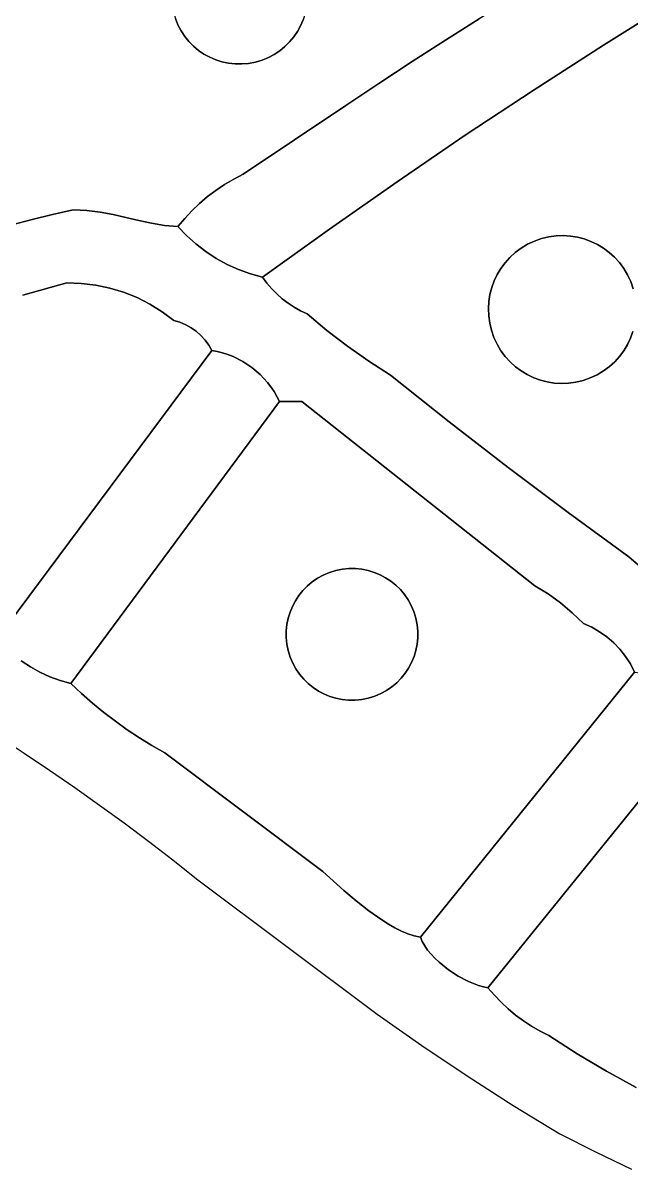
# Model space of a CAD drawing. Header units: inches. Extents: x 36.3 to 71.4, y 17.4 to 61.7.
# Drawn here: x 48.85 to 52.64, y 18.76 to 25.89 of the extents above; entities that cross this region are included whole.
import ezdxf

# ---------------------------------------------------------------- set-up
doc = ezdxf.new("R2010")
doc.units = ezdxf.units.IN
doc.layers.add('SURFACES_FOR_SKETCHUP', color=7, linetype='Continuous')

msp = doc.modelspace()

# ---------------------------------------------------------------- linework, layer by layer
at = {"layer": 'SURFACES_FOR_SKETCHUP'}
for points, invisible_edges in [([(49.212, 27.0598), (46.2615, 26.6365), (46.5757, 25.7069)], 3), ([(46.5757, 25.7069), (48.0799, 26.0371), (49.212, 27.0598)], 3), ([(49.7908, 25.9611), (50.5634, 25.8392), (50.1033, 26.4717)], 11), ([(50.6139, 26.1592), (50.1033, 26.4717), (50.5634, 25.8392)], 11), ([(48.6783, 26.3603), (48.3784, 26.2), (49.1663, 24.7281)], 10), ([(49.1663, 24.7281), (49.8191, 25.8802), (48.6783, 26.3603)], 11), ([(49.8031, 25.9195), (48.6783, 26.3603), (49.8191, 25.8802)], 3), ([(52.3313, 26.302), (52.1183, 26.1759), (52.4695, 25.7547)], 10), ([(52.4695, 25.7547), (52.9051, 26.0274), (52.3313, 26.302)], 10), ([(49.0382, 24.6995), (49.1663, 24.7281), (48.3784, 26.2)], 10), ([(48.9107, 24.6689), (49.0382, 24.6995), (48.3784, 26.2)], 10), ([(48.9107, 24.6689), (48.3784, 26.2), (48.7836, 24.6362)], 3), ([(51.4864, 25.7858), (51.6958, 25.9178), (50.6016, 26.2007)], 10), ([(50.6016, 26.2007), (50.6139, 26.1592), (51.4864, 25.7858)], 10), ([(50.5634, 25.8392), (50.5829, 25.8748), (50.6139, 26.1592)], 10), ([(50.6219, 26.1166), (50.6139, 26.1592), (50.5829, 25.8748)], 10), ([(50.6139, 26.1592), (50.6219, 26.1166), (51.4864, 25.7858)], 10), ([(52.1183, 26.1759), (51.9064, 26.0479), (52.4695, 25.7547)], 10), ([(50.5829, 25.8748), (50.599, 25.9122), (50.6219, 26.1166)], 10), ([(50.6219, 26.1166), (50.6255, 26.0742), (51.4864, 25.7858)], 10), ([(50.6255, 26.0742), (50.6248, 26.0323), (51.2783, 25.6518)], 10), ([(51.2783, 25.6518), (51.4864, 25.7858), (50.6255, 26.0742)], 10), ([(51.9064, 26.0479), (51.6958, 25.9178), (52.0375, 25.4765)], 10), ([(52.0375, 25.4765), (52.4695, 25.7547), (51.9064, 26.0479)], 10), ([(50.6201, 25.9912), (50.6114, 25.9511), (51.2783, 25.6518)], 10), ([(50.6248, 26.0323), (50.6201, 25.9912), (51.2783, 25.6518)], 10), ([(52.9051, 26.0274), (52.4695, 25.7547), (53.7588, 24.9518)], 10), ([(49.7908, 25.9611), (49.8031, 25.9195), (49.9478, 25.7219)], 10), ([(49.9814, 25.6991), (49.7908, 25.9611), (49.9478, 25.7219)], 3), ([(50.3014, 25.6486), (50.5634, 25.8392), (49.7908, 25.9611)], 11), ([(49.7908, 25.9611), (49.9814, 25.6991), (50.3014, 25.6486)], 11), ([(49.9165, 25.7479), (49.8031, 25.9195), (49.8877, 25.7769)], 3), ([(49.9478, 25.7219), (49.8031, 25.9195), (49.9165, 25.7479)], 3), ([(49.8031, 25.9195), (49.8191, 25.8802), (49.8877, 25.7769)], 10), ([(50.5829, 25.8748), (51.0714, 25.5158), (50.599, 25.9122)], 3), ([(50.599, 25.9122), (51.0714, 25.5158), (50.6114, 25.9511)], 3), ([(51.0714, 25.5158), (51.2783, 25.6518), (50.6114, 25.9511)], 10), ([(51.6958, 25.9178), (51.4864, 25.7858), (52.0375, 25.4765)], 10), ([(49.8191, 25.8802), (49.1663, 24.7281), (49.8388, 25.8432)], 3), ([(49.2092, 24.7277), (49.8388, 25.8432), (49.1663, 24.7281)], 3), ([(49.8388, 25.8432), (49.2092, 24.7277), (49.8617, 25.8087)], 3), ([(49.8617, 25.8087), (49.8877, 25.7769), (49.8191, 25.8802)], 10), ([(49.8191, 25.8802), (49.8388, 25.8432), (49.8617, 25.8087)], 8), ([(50.5634, 25.8392), (50.3014, 25.6486), (50.5405, 25.8056)], 3), ([(50.5405, 25.8056), (50.8658, 25.3779), (50.5634, 25.8392)], 3), ([(50.5634, 25.8392), (51.0714, 25.5158), (50.5829, 25.8748)], 3), ([(51.0714, 25.5158), (50.5634, 25.8392), (50.8658, 25.3779)], 3), ([(49.2515, 24.7253), (49.8617, 25.8087), (49.2092, 24.7277)], 3), ([(49.8617, 25.8087), (49.2515, 24.7253), (49.8877, 25.7769)], 3), ([(49.3342, 24.715), (49.8877, 25.7769), (49.2515, 24.7253)], 3), ([(49.8877, 25.7769), (49.3342, 24.715), (49.9165, 25.7479)], 3), ([(50.3014, 25.6486), (50.3429, 25.6609), (50.5405, 25.8056)], 10), ([(50.5405, 25.8056), (50.3429, 25.6609), (50.5146, 25.7743)], 3), ([(50.5146, 25.7743), (50.3429, 25.6609), (50.4856, 25.7455)], 3), ([(50.4856, 25.7455), (50.8658, 25.3779), (50.5146, 25.7743)], 3), ([(50.5146, 25.7743), (50.8658, 25.3779), (50.5405, 25.8056)], 3), ([(51.2783, 25.6518), (51.609, 25.1928), (51.4864, 25.7858)], 3), ([(51.609, 25.1928), (52.0375, 25.4765), (51.4864, 25.7858)], 10), ([(49.4152, 24.6996), (49.9165, 25.7479), (49.3342, 24.715)], 3), ([(49.9165, 25.7479), (49.4152, 24.6996), (49.9478, 25.7219)], 3), ([(49.4952, 24.6814), (49.9478, 25.7219), (49.4152, 24.6996)], 3), ([(49.9478, 25.7219), (49.4952, 24.6814), (50.0032, 24.8109)], 11), ([(49.9478, 25.7219), (50.0032, 24.8109), (49.9814, 25.6991)], 3), ([(50.0554, 24.8503), (49.9814, 25.6991), (50.0032, 24.8109)], 3), ([(49.9814, 25.6991), (50.0554, 24.8503), (50.017, 25.6796)], 3), ([(49.9814, 25.6991), (50.017, 25.6796), (50.3014, 25.6486)], 10), ([(50.3429, 25.6609), (50.3823, 25.6769), (50.4856, 25.7455)], 10), ([(50.4538, 25.7195), (50.4856, 25.7455), (50.3823, 25.6769)], 10), ([(50.3823, 25.6769), (50.4193, 25.6966), (50.4538, 25.7195)], 8), ([(50.4193, 25.6966), (50.3823, 25.6769), (50.8658, 25.3779)], 10), ([(50.4538, 25.7195), (50.4193, 25.6966), (50.8658, 25.3779)], 10), ([(50.4538, 25.7195), (50.8658, 25.3779), (50.4856, 25.7455)], 3), ([(52.0375, 25.4765), (52.3502, 24.5474), (52.4695, 25.7547)], 3), ([(52.3917, 24.5323), (52.4695, 25.7547), (52.3502, 24.5474)], 3), ([(52.4315, 24.5132), (52.4695, 25.7547), (52.3917, 24.5323)], 3), ([(52.4694, 24.4904), (52.4695, 25.7547), (52.4315, 24.5132)], 3), ([(52.4695, 25.7547), (52.4694, 24.4904), (53.7005, 24.8038)], 11), ([(53.7005, 24.8038), (53.7588, 24.9518), (52.4695, 25.7547)], 10), ([(50.1099, 24.8868), (50.017, 25.6796), (50.0554, 24.8503)], 3), ([(50.0544, 25.6635), (50.017, 25.6796), (50.1099, 24.8868)], 10), ([(50.017, 25.6796), (50.0544, 25.6635), (50.2588, 25.6406)], 10), ([(50.2588, 25.6406), (50.3014, 25.6486), (50.017, 25.6796)], 10), ([(50.1099, 24.8868), (50.1664, 24.9201), (50.0544, 25.6635)], 10), ([(50.0933, 25.6511), (50.0544, 25.6635), (50.1664, 24.9201)], 10), ([(50.0544, 25.6635), (50.0933, 25.6511), (50.2588, 25.6406)], 10), ([(50.1664, 24.9201), (50.2249, 24.9502), (50.0933, 25.6511)], 10), ([(50.1334, 25.6424), (50.0933, 25.6511), (50.2249, 24.9502)], 10), ([(50.1334, 25.6424), (50.2164, 25.637), (50.0933, 25.6511)], 3), ([(50.2588, 25.6406), (50.0933, 25.6511), (50.2164, 25.637)], 3), ([(50.1746, 25.6377), (50.1334, 25.6424), (50.2249, 24.9502)], 10), ([(50.1334, 25.6424), (50.1746, 25.6377), (50.2164, 25.637)], 8), ([(50.2164, 25.637), (50.1746, 25.6377), (50.2249, 24.9502)], 10), ([(50.2588, 25.6406), (50.2164, 25.637), (50.2249, 24.9502)], 10), ([(50.8658, 25.3779), (50.3429, 25.6609), (50.2249, 24.9502)], 3), ([(50.3429, 25.6609), (50.3014, 25.6486), (50.2249, 24.9502)], 10), ([(50.3014, 25.6486), (50.2588, 25.6406), (50.2249, 24.9502)], 10), ([(50.3823, 25.6769), (50.3429, 25.6609), (50.8658, 25.3779)], 10), ([(51.2783, 25.6518), (51.0714, 25.5158), (51.609, 25.1928)], 10), ([(50.8658, 25.3779), (51.1842, 24.9035), (51.0714, 25.5158)], 3), ([(51.609, 25.1928), (51.0714, 25.5158), (51.1842, 24.9035)], 3), ([(51.609, 25.1928), (52.1289, 24.5605), (52.0375, 25.4765)], 3), ([(52.174, 24.5667), (52.0375, 25.4765), (52.1289, 24.5605)], 3), ([(52.219, 24.5683), (52.0375, 25.4765), (52.174, 24.5667)], 3), ([(52.2636, 24.5656), (52.0375, 25.4765), (52.219, 24.5683)], 3), ([(52.3074, 24.5586), (52.0375, 25.4765), (52.2636, 24.5656)], 3), ([(52.3502, 24.5474), (52.0375, 25.4765), (52.3074, 24.5586)], 3), ([(50.2249, 24.9502), (50.7631, 24.6089), (50.8658, 25.3779)], 3), ([(51.1842, 24.9035), (50.8658, 25.3779), (50.7631, 24.6089)], 3), ([(51.609, 25.1928), (51.1842, 24.9035), (51.8873, 24.433)], 10), ([(51.609, 25.1928), (51.8873, 24.433), (51.9206, 24.4633)], 9), ([(51.609, 25.1928), (51.9206, 24.4633), (51.9572, 24.4905)], 9), ([(51.609, 25.1928), (51.9572, 24.4905), (51.9968, 24.5142)], 9), ([(51.609, 25.1928), (51.9968, 24.5142), (52.0395, 24.5341)], 9), ([(51.609, 25.1928), (52.0395, 24.5341), (52.0839, 24.5497)], 9), ([(51.609, 25.1928), (52.0839, 24.5497), (52.1289, 24.5605)], 9), ([(50.1099, 24.8868), (50.1971, 24.357), (50.1664, 24.9201)], 3), ([(50.2249, 24.9502), (50.1664, 24.9201), (50.1971, 24.357)], 10), ([(50.1971, 24.357), (50.2703, 24.3301), (50.2249, 24.9502)], 10), ([(50.2703, 24.3301), (50.3457, 24.3088), (50.2249, 24.9502)], 10), ([(50.7631, 24.6089), (50.2249, 24.9502), (50.3457, 24.3088)], 3), ([(50.0032, 24.8109), (50.0582, 24.4266), (50.0554, 24.8503)], 3), ([(50.1099, 24.8868), (50.0554, 24.8503), (50.1263, 24.3892)], 10), ([(50.0582, 24.4266), (50.1263, 24.3892), (50.0554, 24.8503)], 10), ([(50.1971, 24.357), (50.1099, 24.8868), (50.1263, 24.3892)], 3), ([(51.1842, 24.9035), (50.7631, 24.6089), (51.774, 24.2449)], 10), ([(51.774, 24.2449), (51.7891, 24.2864), (51.1842, 24.9035)], 10), ([(51.7891, 24.2864), (51.8082, 24.3263), (51.1842, 24.9035)], 10), ([(51.8082, 24.3263), (51.831, 24.3642), (51.1842, 24.9035)], 10), ([(51.831, 24.3642), (51.8574, 24.3999), (51.1842, 24.9035)], 10), ([(51.8574, 24.3999), (51.8873, 24.433), (51.1842, 24.9035)], 10), ([(50.0032, 24.8109), (49.4952, 24.6814), (49.9533, 24.7685)], 3), ([(49.5749, 24.6625), (49.9533, 24.7685), (49.4952, 24.6814)], 3), ([(49.9533, 24.7685), (49.5749, 24.6625), (49.9059, 24.7233)], 3), ([(49.9059, 24.7233), (49.9314, 24.5164), (49.9533, 24.7685)], 3), ([(49.9932, 24.469), (49.9533, 24.7685), (49.9314, 24.5164)], 3), ([(49.9533, 24.7685), (49.9932, 24.469), (50.0032, 24.8109)], 3), ([(50.0582, 24.4266), (50.0032, 24.8109), (49.9932, 24.469)], 3), ([(52.5051, 24.464), (53.7005, 24.8038), (52.4694, 24.4904)], 3), ([(52.5051, 24.464), (52.5383, 24.4341), (53.7005, 24.8038)], 10), ([(53.6461, 24.6544), (53.7005, 24.8038), (52.5383, 24.4341)], 10), ([(48.9107, 24.6689), (49.1261, 24.2734), (49.0382, 24.6995)], 3), ([(49.0382, 24.6995), (49.1261, 24.2734), (49.1663, 24.7281)], 3), ([(49.1261, 24.2734), (49.217, 24.2708), (49.1663, 24.7281)], 10), ([(49.2092, 24.7277), (49.1663, 24.7281), (49.217, 24.2708)], 10), ([(49.2515, 24.7253), (49.2092, 24.7277), (49.217, 24.2708)], 10), ([(49.3342, 24.715), (49.2515, 24.7253), (49.217, 24.2708)], 10), ([(49.217, 24.2708), (49.3067, 24.2602), (49.3342, 24.715)], 10), ([(49.4152, 24.6996), (49.3342, 24.715), (49.3067, 24.2602)], 10), ([(49.3067, 24.2602), (49.3949, 24.2419), (49.4152, 24.6996)], 10), ([(49.4952, 24.6814), (49.4152, 24.6996), (49.3949, 24.2419)], 10), ([(49.6549, 24.6452), (49.9059, 24.7233), (49.5749, 24.6625)], 3), ([(49.7361, 24.6319), (49.9059, 24.7233), (49.6549, 24.6452)], 3), ([(49.8611, 24.6754), (49.9059, 24.7233), (49.7361, 24.6319)], 10), ([(49.9059, 24.7233), (49.8611, 24.6754), (49.8733, 24.5683)], 10), ([(49.9314, 24.5164), (49.9059, 24.7233), (49.8733, 24.5683)], 3), ([(48.7836, 24.6362), (48.8523, 24.1966), (48.9107, 24.6689)], 3), ([(49.1261, 24.2734), (48.9107, 24.6689), (48.8523, 24.1966)], 3), ([(49.5749, 24.6625), (49.4952, 24.6814), (49.3949, 24.2419)], 10), ([(49.3949, 24.2419), (49.4809, 24.216), (49.5749, 24.6625)], 10), ([(49.5749, 24.6625), (49.4809, 24.216), (49.6549, 24.6452)], 3), ([(49.5644, 24.1827), (49.6549, 24.6452), (49.4809, 24.216)], 3), ([(49.6549, 24.6452), (49.5644, 24.1827), (49.7361, 24.6319)], 3), ([(49.7361, 24.6319), (49.5644, 24.1827), (49.8733, 24.5683)], 11), ([(49.819, 24.6248), (49.8611, 24.6754), (49.7361, 24.6319)], 2), ([(49.8733, 24.5683), (49.819, 24.6248), (49.7361, 24.6319)], 8), ([(49.819, 24.6248), (49.8733, 24.5683), (49.8611, 24.6754)], 2), ([(52.5383, 24.4341), (52.5686, 24.4008), (53.6461, 24.6544)], 10), ([(53.5956, 24.5036), (53.6461, 24.6544), (52.5686, 24.4008)], 10), ([(49.6447, 24.1421), (49.8733, 24.5683), (49.5644, 24.1827)], 3), ([(49.9314, 24.5164), (49.8733, 24.5683), (49.6447, 24.1421)], 10), ([(50.3457, 24.3088), (50.3732, 24.2724), (50.7631, 24.6089)], 2), ([(50.3732, 24.2724), (50.4031, 24.238), (50.7631, 24.6089)], 10), ([(50.4351, 24.2058), (50.7631, 24.6089), (50.4031, 24.238)], 3), ([(50.4691, 24.1758), (50.7631, 24.6089), (50.4351, 24.2058)], 3), ([(50.4691, 24.1758), (50.5051, 24.1482), (50.7631, 24.6089)], 10), ([(50.5051, 24.1482), (50.543, 24.123), (50.7631, 24.6089)], 10), ([(50.5825, 24.1004), (50.7631, 24.6089), (50.543, 24.123)], 3), ([(50.6236, 24.0805), (50.7631, 24.6089), (50.5825, 24.1004)], 3), ([(50.6236, 24.0805), (50.7473, 23.9772), (50.7631, 24.6089)], 10), ([(50.7473, 23.9772), (50.8752, 23.8792), (50.7631, 24.6089)], 10), ([(51.7628, 24.2021), (51.774, 24.2449), (50.7631, 24.6089)], 10), ([(51.7628, 24.2021), (50.7631, 24.6089), (50.8752, 23.8792)], 11), ([(52.0839, 24.5497), (52.0395, 24.5341), (52.3502, 24.5474)], 10), ([(52.3074, 24.5586), (52.2636, 24.5656), (52.0839, 24.5497)], 10), ([(52.0839, 24.5497), (52.2636, 24.5656), (52.1289, 24.5605)], 3), ([(52.3502, 24.5474), (52.3074, 24.5586), (52.0839, 24.5497)], 10), ([(52.219, 24.5683), (52.1289, 24.5605), (52.2636, 24.5656)], 3), ([(52.219, 24.5683), (52.174, 24.5667), (52.1289, 24.5605)], 8), ([(49.6447, 24.1421), (49.7215, 24.0944), (49.9314, 24.5164)], 10), ([(49.9932, 24.469), (49.9314, 24.5164), (49.7215, 24.0944)], 10), ([(51.7873, 23.9342), (52.035, 23.6839), (52.3917, 24.5323)], 11), ([(51.7891, 24.2864), (51.7873, 23.9342), (52.3917, 24.5323)], 11), ([(51.7891, 24.2864), (52.0395, 24.5341), (51.8082, 24.3263)], 3), ([(52.0395, 24.5341), (51.7891, 24.2864), (52.3917, 24.5323)], 11), ([(52.0395, 24.5341), (51.9968, 24.5142), (51.8082, 24.3263)], 10), ([(51.8082, 24.3263), (51.9968, 24.5142), (51.831, 24.3642)], 3), ([(51.831, 24.3642), (51.9968, 24.5142), (51.8574, 24.3999)], 3), ([(51.9968, 24.5142), (51.9572, 24.4905), (51.8574, 24.3999)], 10), ([(51.8873, 24.433), (51.8574, 24.3999), (51.9572, 24.4905)], 10), ([(51.9572, 24.4905), (51.9206, 24.4633), (51.8873, 24.433)], 8), ([(52.6394, 24.2819), (52.3917, 24.5323), (52.035, 23.6839)], 11), ([(52.3917, 24.5323), (52.3502, 24.5474), (52.0395, 24.5341)], 10), ([(52.3917, 24.5323), (52.6394, 24.2819), (52.4315, 24.5132)], 3), ([(52.6394, 24.2819), (52.6194, 24.3246), (52.4315, 24.5132)], 10), ([(52.4315, 24.5132), (52.6194, 24.3246), (52.4694, 24.4904)], 3), ([(52.4694, 24.4904), (52.6194, 24.3246), (52.5051, 24.464)], 3), ([(52.5686, 24.4008), (52.5957, 24.3643), (53.5956, 24.5036)], 10), ([(52.5957, 24.3643), (52.6194, 24.3246), (53.5956, 24.5036)], 10), ([(53.549, 24.3517), (53.5956, 24.5036), (52.6194, 24.3246)], 10), ([(49.7215, 24.0944), (49.8319, 24.0288), (49.9932, 24.469)], 11), ([(49.9932, 24.469), (49.8319, 24.0288), (50.0582, 24.4266)], 3), ([(49.8678, 24.0138), (50.0582, 24.4266), (49.8319, 24.0288)], 3), ([(50.0582, 24.4266), (49.8678, 24.0138), (50.1263, 24.3892)], 3), ([(52.5383, 24.4341), (52.5051, 24.464), (52.5957, 24.3643)], 10), ([(52.6194, 24.3246), (52.5957, 24.3643), (52.5051, 24.464)], 10), ([(52.5957, 24.3643), (52.5686, 24.4008), (52.5383, 24.4341)], 8), ([(49.9017, 23.995), (50.1263, 24.3892), (49.8678, 24.0138)], 3), ([(49.9331, 23.9727), (50.1263, 24.3892), (49.9017, 23.995)], 3), ([(50.1263, 24.3892), (49.9331, 23.9727), (50.1971, 24.357)], 3), ([(49.9619, 23.947), (50.1971, 24.357), (49.9331, 23.9727)], 3), ([(50.1971, 24.357), (49.9619, 23.947), (50.2703, 24.3301)], 3), ([(52.6194, 24.3246), (52.6394, 24.2819), (53.549, 24.3517)], 10), ([(52.6394, 24.2819), (52.655, 24.2375), (53.549, 24.3517)], 10), ([(49.217, 24.2708), (49.1261, 24.2734), (48.6035, 23.3585)], 10), ([(48.8523, 24.1966), (48.6035, 23.3585), (49.1261, 24.2734)], 3), ([(49.3067, 24.2602), (49.217, 24.2708), (48.6035, 23.3585)], 10), ([(49.9878, 23.9183), (50.2703, 24.3301), (49.9619, 23.947)], 3), ([(49.9878, 23.9183), (50.0975, 23.8376), (50.2703, 24.3301)], 11), ([(50.1303, 23.8272), (50.2703, 24.3301), (50.0975, 23.8376)], 3), ([(50.2703, 24.3301), (50.1303, 23.8272), (50.4031, 24.238)], 11), ([(50.3732, 24.2724), (50.3457, 24.3088), (50.2703, 24.3301)], 8), ([(50.3732, 24.2724), (50.2703, 24.3301), (50.4031, 24.238)], 3), ([(51.7891, 24.2864), (51.774, 24.2449), (51.7873, 23.9342)], 10), ([(52.6375, 23.9297), (52.6394, 24.2819), (52.035, 23.6839)], 11), ([(52.6375, 23.9297), (52.6527, 23.9712), (52.6394, 24.2819)], 10), ([(52.655, 24.2375), (52.6394, 24.2819), (52.6527, 23.9712)], 10), ([(48.6035, 23.3585), (48.6196, 23.3248), (49.3067, 24.2602)], 10), ([(49.3949, 24.2419), (49.3067, 24.2602), (48.6196, 23.3248)], 10), ([(49.4809, 24.216), (49.3949, 24.2419), (48.6196, 23.3248)], 10), ([(49.5644, 24.1827), (49.4809, 24.216), (48.6196, 23.3248)], 10), ([(50.1623, 23.8149), (50.4031, 24.238), (50.1303, 23.8272)], 3), ([(50.4031, 24.238), (50.1623, 23.8149), (50.4351, 24.2058)], 3), ([(50.4351, 24.2058), (50.1623, 23.8149), (50.4691, 24.1758)], 3), ([(51.7558, 24.1583), (51.7628, 24.2021), (50.8752, 23.8792)], 10), ([(51.7628, 24.2021), (51.7558, 24.1583), (51.7717, 23.9787)], 10), ([(51.774, 24.2449), (51.7628, 24.2021), (51.7717, 23.9787)], 10), ([(51.7717, 23.9787), (51.7873, 23.9342), (51.774, 24.2449)], 10), ([(48.6196, 23.3248), (48.6325, 23.289), (49.5644, 24.1827)], 10), ([(49.6447, 24.1421), (49.5644, 24.1827), (48.6325, 23.289)], 10), ([(49.7215, 24.0944), (49.6447, 24.1421), (48.6325, 23.289)], 10), ([(50.2233, 23.7846), (50.4691, 24.1758), (50.1623, 23.8149)], 3), ([(50.4691, 24.1758), (50.2233, 23.7846), (50.5051, 24.1482)], 3), ([(50.28, 23.7472), (50.5051, 24.1482), (50.2233, 23.7846)], 3), ([(50.5051, 24.1482), (50.28, 23.7472), (50.543, 24.123)], 3), ([(50.543, 24.123), (50.28, 23.7472), (50.5825, 24.1004)], 3), ([(50.8752, 23.8792), (51.0072, 23.7868), (51.7558, 24.1583)], 10), ([(51.7531, 24.1137), (51.7558, 24.1583), (51.0072, 23.7868)], 10), ([(51.7531, 24.1137), (51.7609, 24.0236), (51.7558, 24.1583)], 3), ([(51.7717, 23.9787), (51.7558, 24.1583), (51.7609, 24.0236)], 3), ([(49.7942, 24.0398), (49.7215, 24.0944), (48.6325, 23.289)], 10), ([(49.7215, 24.0944), (49.7942, 24.0398), (49.8319, 24.0288)], 8), ([(50.3318, 23.7033), (50.5825, 24.1004), (50.28, 23.7472)], 3), ([(50.5825, 24.1004), (50.3318, 23.7033), (50.6236, 24.0805)], 3), ([(50.6236, 24.0805), (50.3318, 23.7033), (50.7473, 23.9772)], 3), ([(51.0072, 23.7868), (51.143, 23.7), (51.7531, 24.1137)], 10), ([(51.7547, 24.0687), (51.7531, 24.1137), (51.143, 23.7)], 10), ([(51.7609, 24.0236), (51.7547, 24.0687), (51.143, 23.7)], 10), ([(51.7531, 24.1137), (51.7547, 24.0687), (51.7609, 24.0236)], 8), ([(49.7942, 24.0398), (48.6325, 23.289), (48.6418, 23.2521)], 9), ([(48.6418, 23.2521), (48.6471, 23.2151), (49.7942, 24.0398)], 10), ([(49.7942, 24.0398), (48.6471, 23.2151), (50.0297, 23.8524)], 11), ([(49.9331, 23.9727), (49.9017, 23.995), (49.7942, 24.0398)], 10), ([(49.7942, 24.0398), (49.9017, 23.995), (49.8319, 24.0288)], 3), ([(50.0297, 23.8524), (49.9331, 23.9727), (49.7942, 24.0398)], 11), ([(49.8678, 24.0138), (49.8319, 24.0288), (49.9017, 23.995)], 2), ([(51.7717, 23.9787), (51.7609, 24.0236), (51.143, 23.7)], 10), ([(51.7873, 23.9342), (51.7717, 23.9787), (51.143, 23.7)], 10), ([(49.9331, 23.9727), (50.0297, 23.8524), (49.9619, 23.947)], 3), ([(49.9878, 23.9183), (49.9619, 23.947), (50.0105, 23.8866)], 2), ([(50.0297, 23.8524), (50.0105, 23.8866), (49.9619, 23.947)], 10), ([(50.0105, 23.8866), (50.0975, 23.8376), (49.9878, 23.9183)], 3), ([(50.3779, 23.6531), (50.7473, 23.9772), (50.3318, 23.7033)], 3), ([(50.3779, 23.6531), (50.3987, 23.6259), (50.7473, 23.9772)], 10), ([(50.5915, 23.5356), (50.7473, 23.9772), (50.3987, 23.6259)], 11), ([(50.7473, 23.9772), (50.5915, 23.5356), (50.8752, 23.8792)], 3), ([(51.8072, 23.8916), (51.7873, 23.9342), (51.143, 23.7)], 10), ([(51.7873, 23.9342), (51.8072, 23.8916), (51.9951, 23.7029)], 10), ([(52.035, 23.6839), (51.7873, 23.9342), (51.9951, 23.7029)], 3), ([(52.3872, 23.682), (52.6375, 23.9297), (52.035, 23.6839)], 11), ([(52.6375, 23.9297), (52.3872, 23.682), (52.6185, 23.8899)], 3), ([(52.6185, 23.8899), (53.4027, 23.733), (52.6375, 23.9297)], 3), ([(52.6375, 23.9297), (53.4027, 23.733), (52.6527, 23.9712)], 3), ([(50.0297, 23.8524), (48.6323, 23.0717), (48.6954, 22.0616)], 3), ([(48.6323, 23.0717), (50.0297, 23.8524), (48.6412, 23.1064)], 3), ([(48.6412, 23.1064), (50.0297, 23.8524), (48.6467, 23.1421)], 3), ([(48.6467, 23.1421), (50.0297, 23.8524), (48.6487, 23.1784)], 3), ([(48.6487, 23.1784), (50.0297, 23.8524), (48.6471, 23.2151)], 3), ([(50.0297, 23.8524), (48.6954, 22.0616), (49.1519, 21.7807)], 10), ([(50.451, 23.5363), (50.0297, 23.8524), (49.1519, 21.7807)], 3), ([(50.0105, 23.8866), (50.0297, 23.8524), (50.064, 23.846)], 8), ([(50.0105, 23.8866), (50.064, 23.846), (50.0975, 23.8376)], 9), ([(50.28, 23.7472), (50.2233, 23.7846), (50.0297, 23.8524)], 10), ([(50.0297, 23.8524), (50.2233, 23.7846), (50.064, 23.846)], 3), ([(50.451, 23.5363), (50.28, 23.7472), (50.0297, 23.8524)], 11), ([(50.0975, 23.8376), (50.064, 23.846), (50.1623, 23.8149)], 10), ([(50.1623, 23.8149), (50.064, 23.846), (50.2233, 23.7846)], 3), ([(50.1623, 23.8149), (50.1303, 23.8272), (50.0975, 23.8376)], 8), ([(50.8752, 23.8792), (50.5915, 23.5356), (51.0072, 23.7868)], 3), ([(51.143, 23.7), (51.5079, 23.4092), (51.8072, 23.8916)], 10), ([(51.831, 23.8519), (51.8072, 23.8916), (51.5079, 23.4092)], 10), ([(51.8581, 23.8153), (51.831, 23.8519), (51.5079, 23.4092)], 10), ([(51.9572, 23.7257), (51.8072, 23.8916), (51.9215, 23.7521)], 3), ([(51.9951, 23.7029), (51.8072, 23.8916), (51.9572, 23.7257)], 3), ([(51.8072, 23.8916), (51.831, 23.8519), (51.9215, 23.7521)], 10), ([(51.8884, 23.782), (51.9215, 23.7521), (51.831, 23.8519)], 10), ([(51.831, 23.8519), (51.8581, 23.8153), (51.8884, 23.782)], 8), ([(52.3872, 23.682), (52.4298, 23.702), (52.6185, 23.8899)], 10), ([(52.6185, 23.8899), (52.4298, 23.702), (52.5957, 23.852)], 3), ([(52.5957, 23.852), (52.4298, 23.702), (52.5693, 23.8163)], 3), ([(52.5693, 23.8163), (53.3919, 23.5766), (52.5957, 23.852)], 3), ([(52.5957, 23.852), (53.3919, 23.5766), (52.6185, 23.8899)], 3), ([(53.4027, 23.733), (52.6185, 23.8899), (53.3919, 23.5766)], 3), ([(51.0072, 23.7868), (50.5915, 23.5356), (51.143, 23.7)], 3), ([(51.8884, 23.782), (51.8581, 23.8153), (51.5079, 23.4092)], 10), ([(51.9215, 23.7521), (51.8884, 23.782), (51.5079, 23.4092)], 10), ([(52.4298, 23.702), (52.4695, 23.7257), (52.5693, 23.8163)], 10), ([(52.5394, 23.7832), (52.5693, 23.8163), (52.4695, 23.7257)], 10), ([(52.4695, 23.7257), (52.5061, 23.7529), (52.5394, 23.7832)], 8), ([(52.5061, 23.7529), (53.3867, 23.4201), (52.5394, 23.7832)], 3), ([(52.5394, 23.7832), (53.3867, 23.4201), (52.5693, 23.8163)], 3), ([(53.3919, 23.5766), (52.5693, 23.8163), (53.3867, 23.4201)], 3), ([(50.28, 23.7472), (50.451, 23.5363), (50.3318, 23.7033)], 3), ([(50.3779, 23.6531), (50.3318, 23.7033), (50.4354, 23.5675)], 10), ([(50.451, 23.5363), (50.4354, 23.5675), (50.3318, 23.7033)], 10), ([(51.143, 23.7), (50.5915, 23.5356), (51.5079, 23.4092)], 3), ([(51.9572, 23.7257), (51.9215, 23.7521), (51.5079, 23.4092)], 10), ([(51.9951, 23.7029), (51.9572, 23.7257), (51.5079, 23.4092)], 10), ([(51.5079, 23.4092), (51.877, 23.1237), (51.9951, 23.7029)], 10), ([(52.035, 23.6839), (51.9951, 23.7029), (51.877, 23.1237)], 10), ([(52.4298, 23.702), (52.2502, 22.8436), (52.4695, 23.7257)], 3), ([(53.3872, 23.2637), (52.4695, 23.7257), (52.2502, 22.8436)], 11), ([(52.3872, 23.682), (52.2502, 22.8436), (52.4298, 23.702)], 3), ([(52.4695, 23.7257), (53.3872, 23.2637), (52.5061, 23.7529)], 3), ([(53.3867, 23.4201), (52.5061, 23.7529), (53.3872, 23.2637)], 3), ([(50.4179, 23.5973), (50.3987, 23.6259), (50.3779, 23.6531)], 8), ([(50.4179, 23.5973), (50.3779, 23.6531), (50.4354, 23.5675)], 3), ([(50.3987, 23.6259), (50.4179, 23.5973), (50.5915, 23.5356)], 10), ([(52.0765, 23.6687), (52.035, 23.6839), (51.877, 23.1237)], 10), ([(52.0765, 23.6687), (51.877, 23.1237), (52.1193, 23.6576)], 3), ([(52.1193, 23.6576), (51.877, 23.1237), (52.1631, 23.6506)], 3), ([(52.1631, 23.6506), (51.877, 23.1237), (52.2077, 23.6478)], 3), ([(51.877, 23.1237), (52.2502, 22.8436), (52.2527, 23.6495)], 10), ([(52.2077, 23.6478), (51.877, 23.1237), (52.2527, 23.6495)], 3), ([(52.035, 23.6839), (52.0765, 23.6687), (52.3872, 23.682)], 10), ([(52.3427, 23.6664), (52.3872, 23.682), (52.0765, 23.6687)], 10), ([(52.0765, 23.6687), (52.1193, 23.6576), (52.3427, 23.6664)], 10), ([(52.1193, 23.6576), (52.1631, 23.6506), (52.3427, 23.6664)], 10), ([(52.3427, 23.6664), (52.1631, 23.6506), (52.2978, 23.6556)], 3), ([(52.2077, 23.6478), (52.2978, 23.6556), (52.1631, 23.6506)], 3), ([(52.2077, 23.6478), (52.2527, 23.6495), (52.2978, 23.6556)], 8), ([(52.3427, 23.6664), (52.2502, 22.8436), (52.3872, 23.682)], 3), ([(52.2978, 23.6556), (52.2502, 22.8436), (52.3427, 23.6664)], 3), ([(52.2527, 23.6495), (52.2502, 22.8436), (52.2978, 23.6556)], 3), ([(50.4179, 23.5973), (50.4354, 23.5675), (50.5915, 23.5356)], 10), ([(50.4354, 23.5675), (50.451, 23.5363), (50.5915, 23.5356)], 8), ([(50.451, 23.5363), (49.1519, 21.7807), (50.5509, 22.2949)], 10), ([(50.451, 23.5363), (50.5509, 22.2949), (50.5725, 22.3278)], 9), ([(50.451, 23.5363), (50.5725, 22.3278), (50.5973, 22.3585)], 9), ([(50.451, 23.5363), (50.5973, 22.3585), (50.625, 22.3867)], 9), ([(50.451, 23.5363), (50.625, 22.3867), (50.6555, 22.4123)], 9), ([(50.451, 23.5363), (50.6555, 22.4123), (50.6886, 22.435)], 9), ([(50.451, 23.5363), (50.6886, 22.435), (50.7241, 22.4545)], 9), ([(50.451, 23.5363), (50.7241, 22.4545), (50.5915, 23.5356)], 3), ([(52.0427, 22.3884), (51.5079, 23.4092), (50.5915, 23.5356)], 3), ([(50.7621, 22.4705), (50.5915, 23.5356), (50.7241, 22.4545)], 3), ([(50.8022, 22.4829), (50.5915, 23.5356), (50.7621, 22.4705)], 3), ([(50.8433, 22.4912), (50.5915, 23.5356), (50.8022, 22.4829)], 3), ([(50.8843, 22.4953), (50.5915, 23.5356), (50.8433, 22.4912)], 3), ([(50.9249, 22.4952), (50.5915, 23.5356), (50.8843, 22.4953)], 3), ([(50.9648, 22.4911), (50.5915, 23.5356), (50.9249, 22.4952)], 3), ([(51.0038, 22.4833), (50.5915, 23.5356), (50.9648, 22.4911)], 3), ([(51.0416, 22.4717), (50.5915, 23.5356), (51.0038, 22.4833)], 3), ([(51.0781, 22.4566), (50.5915, 23.5356), (51.0416, 22.4717)], 3), ([(51.1128, 22.4382), (50.5915, 23.5356), (51.0781, 22.4566)], 3), ([(50.5915, 23.5356), (51.1128, 22.4382), (52.0427, 22.3884)], 3), ([(51.5079, 23.4092), (52.0427, 22.3884), (51.877, 23.1237)], 3), ([(52.6274, 22.5689), (53.3872, 23.2637), (52.2502, 22.8436)], 3), ([(53.3872, 23.2637), (52.6274, 22.5689), (53.3934, 23.1073)], 3), ([(51.877, 23.1237), (52.0427, 22.3884), (52.2502, 22.8436)], 3), ([(53.3934, 23.1073), (52.6274, 22.5689), (53.4051, 22.9514)], 3), ([(52.7608, 22.4541), (53.4051, 22.9514), (52.6274, 22.5689)], 3), ([(52.1242, 22.3378), (52.2502, 22.8436), (52.0427, 22.3884)], 3), ([(52.2502, 22.8436), (52.1242, 22.3378), (52.6274, 22.5689)], 3), ([(52.2019, 22.2816), (52.6274, 22.5689), (52.1242, 22.3378)], 3), ([(52.2019, 22.2816), (52.2754, 22.2201), (52.6274, 22.5689)], 10), ([(52.2754, 22.2201), (52.3961, 22.1301), (52.6274, 22.5689)], 11), ([(52.7608, 22.4541), (52.6274, 22.5689), (52.3961, 22.1301)], 10), ([(50.8022, 22.4829), (50.5509, 22.2949), (50.5061, 21.9843)], 11), ([(51.3008, 22.1869), (50.8022, 22.4829), (50.5061, 21.9843)], 11), ([(50.5509, 22.2949), (50.8022, 22.4829), (50.5725, 22.3278)], 3), ([(50.8022, 22.4829), (50.7621, 22.4705), (50.5725, 22.3278)], 10), ([(50.8433, 22.4912), (50.8022, 22.4829), (51.0781, 22.4566)], 10), ([(51.1128, 22.4382), (51.0781, 22.4566), (50.8022, 22.4829)], 10), ([(51.3008, 22.1869), (51.1128, 22.4382), (50.8022, 22.4829)], 11), ([(50.8433, 22.4912), (51.0038, 22.4833), (50.8843, 22.4953)], 3), ([(51.0416, 22.4717), (51.0038, 22.4833), (50.8433, 22.4912)], 10), ([(51.0781, 22.4566), (51.0416, 22.4717), (50.8433, 22.4912)], 10), ([(50.9648, 22.4911), (50.8843, 22.4953), (51.0038, 22.4833)], 3), ([(50.9648, 22.4911), (50.9249, 22.4952), (50.8843, 22.4953)], 8), ([(50.5725, 22.3278), (50.7621, 22.4705), (50.5973, 22.3585)], 3), ([(50.5973, 22.3585), (50.7621, 22.4705), (50.625, 22.3867)], 3), ([(50.7621, 22.4705), (50.7241, 22.4545), (50.625, 22.3867)], 10), ([(50.6555, 22.4123), (50.625, 22.3867), (50.7241, 22.4545)], 10), ([(50.7241, 22.4545), (50.6886, 22.435), (50.6555, 22.4123)], 8), ([(51.1457, 22.4165), (52.0427, 22.3884), (51.1128, 22.4382)], 3), ([(51.1128, 22.4382), (51.3008, 22.1869), (51.1457, 22.4165)], 3), ([(51.1763, 22.3917), (52.0427, 22.3884), (51.1457, 22.4165)], 3), ([(51.3008, 22.1869), (51.2884, 22.227), (51.1457, 22.4165)], 10), ([(51.1457, 22.4165), (51.2884, 22.227), (51.1763, 22.3917)], 3), ([(52.3961, 22.1301), (52.445, 22.1021), (52.7608, 22.4541)], 10), ([(52.445, 22.1021), (52.4908, 22.0697), (52.7608, 22.4541)], 10), ([(52.4908, 22.0697), (52.5331, 22.0331), (52.7608, 22.4541)], 10), ([(52.8992, 22.3454), (52.7608, 22.4541), (52.5331, 22.0331)], 10), ([(51.2046, 22.364), (52.0427, 22.3884), (51.1763, 22.3917)], 3), ([(51.1763, 22.3917), (51.2884, 22.227), (51.2046, 22.364)], 3), ([(51.2302, 22.3336), (52.0427, 22.3884), (51.2046, 22.364)], 3), ([(51.2302, 22.3336), (51.2046, 22.364), (51.2723, 22.2649)], 10), ([(51.2884, 22.227), (51.2723, 22.2649), (51.2046, 22.364)], 10), ([(51.2528, 22.3005), (52.0427, 22.3884), (51.2302, 22.3336)], 3), ([(51.2528, 22.3005), (51.2723, 22.2649), (52.0427, 22.3884)], 10), ([(51.2723, 22.2649), (51.2884, 22.227), (52.0427, 22.3884)], 10), ([(51.2884, 22.227), (51.3008, 22.1869), (52.0427, 22.3884)], 10), ([(51.3008, 22.1869), (51.3091, 22.1457), (52.0427, 22.3884)], 10), ([(52.2019, 22.2816), (52.1242, 22.3378), (51.3011, 21.9852)], 10), ([(51.309, 22.0242), (51.3011, 21.9852), (52.1242, 22.3378)], 10), ([(52.0427, 22.3884), (51.309, 22.0242), (52.1242, 22.3378)], 3), ([(51.3131, 22.0641), (51.309, 22.0242), (52.0427, 22.3884)], 10), ([(51.3091, 22.1457), (51.3132, 22.1047), (52.0427, 22.3884)], 10), ([(51.3132, 22.1047), (51.3131, 22.0641), (52.0427, 22.3884)], 10), ([(52.5331, 22.0331), (52.5718, 21.9927), (52.8992, 22.3454)], 10), ([(52.5718, 21.9927), (52.6066, 21.9487), (52.8992, 22.3454)], 10), ([(53.0422, 22.243), (52.8992, 22.3454), (52.6066, 21.9487)], 10), ([(50.5324, 22.2602), (50.5509, 22.2949), (49.1519, 21.7807)], 10), ([(50.5509, 22.2949), (50.5324, 22.2602), (50.5061, 21.9843)], 10), ([(51.2723, 22.2649), (51.2528, 22.3005), (51.2302, 22.3336)], 8), ([(52.2754, 22.2201), (52.2019, 22.2816), (51.3011, 21.9852)], 10), ([(50.5173, 22.2238), (50.5324, 22.2602), (49.1519, 21.7807)], 10), ([(50.5058, 22.1859), (50.5173, 22.2238), (49.1519, 21.7807)], 10), ([(50.5324, 22.2602), (50.5173, 22.2238), (50.4978, 22.0254)], 10), ([(50.4978, 22.0254), (50.5061, 21.9843), (50.5324, 22.2602)], 10), ([(50.5173, 22.2238), (50.5058, 22.1859), (50.4978, 22.0254)], 10), ([(52.3444, 22.1535), (52.2754, 22.2201), (51.2896, 21.9474)], 10), ([(51.3011, 21.9852), (51.2896, 21.9474), (52.2754, 22.2201)], 10), ([(52.2754, 22.2201), (52.3444, 22.1535), (52.3961, 22.1301)], 8), ([(52.6066, 21.9487), (52.7647, 21.8274), (53.0422, 22.243)], 11), ([(49.1519, 21.7807), (49.2183, 21.7182), (50.5058, 22.1859)], 10), ([(50.4979, 22.1469), (50.5058, 22.1859), (49.2183, 21.7182)], 10), ([(49.2183, 21.7182), (49.2868, 21.658), (50.4979, 22.1469)], 10), ([(50.4979, 22.1469), (49.2868, 21.658), (50.4938, 22.107)], 3), ([(50.4979, 22.1469), (50.4937, 22.0664), (50.5058, 22.1859)], 3), ([(50.4978, 22.0254), (50.5058, 22.1859), (50.4937, 22.0664)], 3), ([(50.4979, 22.1469), (50.4938, 22.107), (50.4937, 22.0664)], 8), ([(50.5061, 21.9843), (51.0047, 21.6882), (51.3008, 22.1869)], 11), ([(51.0047, 21.6882), (51.2561, 21.8762), (51.3008, 22.1869)], 11), ([(51.2561, 21.8762), (51.2745, 21.911), (51.3008, 22.1869)], 10), ([(52.6632, 21.8509), (52.3444, 22.1535), (51.2561, 21.8762)], 11), ([(51.2745, 21.911), (51.2561, 21.8762), (52.3444, 22.1535)], 10), ([(51.3091, 22.1457), (51.3008, 22.1869), (51.2745, 21.911)], 10), ([(51.2896, 21.9474), (51.2745, 21.911), (52.3444, 22.1535)], 10), ([(51.2745, 21.911), (51.2896, 21.9474), (51.3091, 22.1457)], 10), ([(51.2896, 21.9474), (51.3011, 21.9852), (51.3091, 22.1457)], 10), ([(51.3091, 22.1457), (51.3011, 21.9852), (51.3132, 22.1047)], 3), ([(52.5331, 22.0331), (52.4908, 22.0697), (52.3444, 22.1535)], 10), ([(52.3444, 22.1535), (52.4908, 22.0697), (52.3961, 22.1301)], 3), ([(52.6632, 21.8509), (52.5331, 22.0331), (52.3444, 22.1535)], 11), ([(52.445, 22.1021), (52.3961, 22.1301), (52.4908, 22.0697)], 2), ([(48.8999, 21.8826), (48.6954, 22.0616), (48.8436, 21.9206)], 3), ([(49.1519, 21.7807), (48.6954, 22.0616), (48.8999, 21.8826)], 11), ([(49.3573, 21.6002), (50.4938, 22.107), (49.2868, 21.658)], 3), ([(49.3573, 21.6002), (49.4297, 21.5448), (50.4938, 22.107)], 10), ([(50.4937, 22.0664), (50.4938, 22.107), (49.4297, 21.5448)], 10), ([(49.4297, 21.5448), (49.5038, 21.4919), (50.4937, 22.0664)], 10), ([(50.4978, 22.0254), (50.4937, 22.0664), (49.5038, 21.4919)], 10), ([(51.309, 22.0242), (51.3132, 22.1047), (51.3011, 21.9852)], 3), ([(51.309, 22.0242), (51.3131, 22.0641), (51.3132, 22.1047)], 8), ([(49.5038, 21.4919), (49.5798, 21.4416), (50.4978, 22.0254)], 10), ([(49.6575, 21.3938), (50.4978, 22.0254), (49.5798, 21.4416)], 3), ([(50.4978, 22.0254), (49.6575, 21.3938), (50.5061, 21.9843)], 3), ([(49.7368, 21.3487), (50.5061, 21.9843), (49.6575, 21.3938)], 3), ([(50.5185, 21.9442), (50.5061, 21.9843), (49.7368, 21.3487)], 10), ([(50.5061, 21.9843), (50.5185, 21.9442), (50.6612, 21.7547)], 10), ([(50.6941, 21.733), (50.5061, 21.9843), (50.6612, 21.7547)], 3), ([(50.5061, 21.9843), (50.6941, 21.733), (51.0047, 21.6882)], 11), ([(52.5331, 22.0331), (52.6632, 21.8509), (52.5718, 21.9927)], 3), ([(52.6066, 21.9487), (52.5718, 21.9927), (52.6371, 21.9013)], 2), ([(52.6632, 21.8509), (52.6371, 21.9013), (52.5718, 21.9927)], 10), ([(48.8999, 21.8826), (48.8436, 21.9206), (48.5422, 21.5497)], 10), ([(50.5346, 21.9063), (50.5185, 21.9442), (49.7368, 21.3487)], 10), ([(50.6306, 21.7794), (50.5185, 21.9442), (50.6023, 21.8071)], 3), ([(50.6612, 21.7547), (50.5185, 21.9442), (50.6306, 21.7794)], 3), ([(50.5185, 21.9442), (50.5346, 21.9063), (50.6023, 21.8071)], 10), ([(52.6371, 21.9013), (52.7316, 21.8373), (52.6066, 21.9487)], 3), ([(52.7647, 21.8274), (52.6066, 21.9487), (52.7316, 21.8373)], 3), ([(48.5422, 21.5497), (48.7029, 21.4488), (48.8999, 21.8826)], 10), ([(48.9592, 21.8494), (48.8999, 21.8826), (48.7029, 21.4488)], 10), ([(48.9592, 21.8494), (48.7029, 21.4488), (49.0212, 21.8212)], 3), ([(48.9592, 21.8494), (49.1519, 21.7807), (48.8999, 21.8826)], 3), ([(49.0855, 21.7983), (49.1519, 21.7807), (48.9592, 21.8494)], 10), ([(48.9592, 21.8494), (49.0212, 21.8212), (49.0855, 21.7983)], 8), ([(50.5541, 21.8707), (50.5346, 21.9063), (49.7368, 21.3487)], 10), ([(50.5767, 21.8376), (50.5541, 21.8707), (49.7368, 21.3487)], 10), ([(50.6023, 21.8071), (50.5767, 21.8376), (49.7368, 21.3487)], 10), ([(50.5767, 21.8376), (50.6023, 21.8071), (50.5346, 21.9063)], 10), ([(50.5346, 21.9063), (50.5541, 21.8707), (50.5767, 21.8376)], 8), ([(51.2561, 21.8762), (51.0047, 21.6882), (51.2344, 21.8434)], 3), ([(51.0047, 21.6882), (51.0448, 21.7006), (51.2344, 21.8434)], 10), ([(51.2344, 21.8434), (51.0448, 21.7006), (51.2096, 21.8127)], 3), ([(52.6632, 21.8509), (51.2096, 21.8127), (51.3289, 20.2006)], 3), ([(51.2344, 21.8434), (51.2096, 21.8127), (52.6632, 21.8509)], 10), ([(51.2561, 21.8762), (51.2344, 21.8434), (52.6632, 21.8509)], 10), ([(51.3289, 20.2006), (51.7502, 19.8846), (52.6632, 21.8509)], 3), ([(53.0845, 21.5349), (52.6632, 21.8509), (51.7502, 19.8846)], 3), ([(52.6371, 21.9013), (52.6632, 21.8509), (52.6977, 21.8452)], 8), ([(52.6371, 21.9013), (52.6977, 21.8452), (52.7316, 21.8373)], 9), ([(48.8622, 21.3456), (49.0212, 21.8212), (48.7029, 21.4488)], 3), ([(49.0212, 21.8212), (48.8622, 21.3456), (49.0855, 21.7983)], 3), ([(49.2183, 21.7182), (49.0855, 21.7983), (48.8622, 21.3456)], 11), ([(49.2183, 21.7182), (49.1519, 21.7807), (49.0855, 21.7983)], 8), ([(50.6306, 21.7794), (50.6023, 21.8071), (49.7368, 21.3487)], 10), ([(50.6612, 21.7547), (50.6306, 21.7794), (49.7368, 21.3487)], 10), ([(51.2096, 21.8127), (51.0448, 21.7006), (51.1819, 21.7844)], 3), ([(51.0448, 21.7006), (51.0828, 21.7167), (51.1819, 21.7844)], 10), ([(51.1515, 21.7589), (51.1819, 21.7844), (51.0828, 21.7167)], 10), ([(51.1819, 21.7844), (51.1515, 21.7589), (51.3289, 20.2006)], 10), ([(51.1819, 21.7844), (51.3289, 20.2006), (51.2096, 21.8127)], 3), ([(48.8622, 21.3456), (49.02, 21.2403), (49.2183, 21.7182)], 10), ([(49.2868, 21.658), (49.2183, 21.7182), (49.02, 21.2403)], 10), ([(50.6941, 21.733), (50.6612, 21.7547), (49.7368, 21.3487)], 10), ([(49.7368, 21.3487), (50.7215, 20.6102), (50.6941, 21.733)], 10), ([(50.7288, 21.7145), (50.6941, 21.733), (50.7215, 20.6102)], 10), ([(50.6941, 21.733), (50.7288, 21.7145), (51.0047, 21.6882)], 10), ([(50.7653, 21.6994), (50.7288, 21.7145), (50.7215, 20.6102)], 10), ([(50.7215, 20.6102), (50.853, 20.4916), (51.0448, 21.7006)], 10), ([(51.0047, 21.6882), (50.7215, 20.6102), (51.0448, 21.7006)], 3), ([(50.8031, 21.6879), (50.7653, 21.6994), (50.7215, 20.6102)], 10), ([(50.7288, 21.7145), (50.7653, 21.6994), (50.9636, 21.6799)], 10), ([(50.9636, 21.6799), (51.0047, 21.6882), (50.7288, 21.7145)], 10), ([(50.7653, 21.6994), (50.8031, 21.6879), (50.9636, 21.6799)], 10), ([(50.853, 20.4916), (50.9282, 20.4275), (51.0828, 21.7167)], 10), ([(51.0828, 21.7167), (51.0448, 21.7006), (50.853, 20.4916)], 10), ([(50.9282, 20.4275), (51.0073, 20.3649), (51.0828, 21.7167)], 10), ([(51.0073, 20.3649), (51.0887, 20.3074), (51.1183, 21.7362)], 10), ([(51.1183, 21.7362), (51.0828, 21.7167), (51.0073, 20.3649)], 10), ([(51.0828, 21.7167), (51.1183, 21.7362), (51.1515, 21.7589)], 8), ([(51.0887, 20.3074), (51.3289, 20.2006), (51.1183, 21.7362)], 11), ([(51.1515, 21.7589), (51.1183, 21.7362), (51.3289, 20.2006)], 10), ([(49.3573, 21.6002), (49.2868, 21.658), (49.02, 21.2403)], 10), ([(50.9636, 21.6799), (50.7215, 20.6102), (51.0047, 21.6882)], 3), ([(50.8421, 21.68), (50.8031, 21.6879), (50.7215, 20.6102)], 10), ([(50.882, 21.6759), (50.8421, 21.68), (50.7215, 20.6102)], 10), ([(50.9636, 21.6799), (50.9226, 21.6759), (50.7215, 20.6102)], 10), ([(50.9226, 21.6759), (50.882, 21.6759), (50.7215, 20.6102)], 10), ([(50.8421, 21.68), (50.9226, 21.6759), (50.8031, 21.6879)], 3), ([(50.9636, 21.6799), (50.8031, 21.6879), (50.9226, 21.6759)], 3), ([(50.8421, 21.68), (50.882, 21.6759), (50.9226, 21.6759)], 8), ([(49.02, 21.2403), (49.1763, 21.1328), (49.3573, 21.6002)], 10), ([(49.4297, 21.5448), (49.3573, 21.6002), (49.1763, 21.1328)], 10), ([(49.5038, 21.4919), (49.4297, 21.5448), (49.1763, 21.1328)], 10), ([(49.1763, 21.1328), (49.3312, 21.0231), (49.5038, 21.4919)], 10), ([(49.5038, 21.4919), (49.3312, 21.0231), (49.5798, 21.4416)], 3), ([(53.0845, 21.5349), (51.7502, 19.8846), (53.2589, 20.3179)], 10), ([(49.5798, 21.4416), (49.3312, 21.0231), (49.6575, 21.3938)], 3), ([(49.4846, 20.9112), (49.6575, 21.3938), (49.3312, 21.0231)], 3), ([(49.6575, 21.3938), (49.4846, 20.9112), (49.7368, 21.3487)], 3), ([(49.6364, 20.7972), (49.7368, 21.3487), (49.4846, 20.9112)], 3), ([(49.7867, 20.681), (49.7368, 21.3487), (49.6364, 20.7972)], 3), ([(49.7867, 20.681), (49.9353, 20.5627), (49.7368, 21.3487)], 10), ([(50.7215, 20.6102), (49.7368, 21.3487), (49.9353, 20.5627)], 10), ([(50.853, 20.4916), (50.7215, 20.6102), (49.9353, 20.5627)], 10), ([(49.9353, 20.5627), (51.059, 19.72), (50.853, 20.4916)], 10), ([(50.9282, 20.4275), (50.853, 20.4916), (51.059, 19.72)], 10), ([(51.0073, 20.3649), (50.9282, 20.4275), (51.059, 19.72)], 10), ([(51.0887, 20.3074), (51.0073, 20.3649), (51.059, 19.72)], 10), ([(51.1297, 20.2816), (51.0887, 20.3074), (51.059, 19.72)], 10), ([(51.1297, 20.2816), (51.059, 19.72), (51.1705, 20.2585)], 3), ([(51.0887, 20.3074), (51.1297, 20.2816), (51.3289, 20.2006)], 10), ([(51.1297, 20.2816), (51.1705, 20.2585), (51.3289, 20.2006)], 10), ([(53.2589, 20.3179), (51.7502, 19.8846), (53.2429, 20.2766)], 3), ([(53.2429, 20.2766), (51.7502, 19.8846), (53.2309, 20.2339)], 3), ([(51.1705, 20.2585), (51.059, 19.72), (51.2111, 20.2383)], 3), ([(51.2111, 20.2383), (51.059, 19.72), (51.2512, 20.2217)], 3), ([(51.3745, 20.1203), (51.2512, 20.2217), (51.059, 19.72)], 11), ([(51.2111, 20.2383), (51.3289, 20.2006), (51.1705, 20.2585)], 3), ([(51.2111, 20.2383), (51.2512, 20.2217), (51.3289, 20.2006)], 10), ([(51.2512, 20.2217), (51.3559, 20.1469), (51.2905, 20.209)], 3), ([(51.3559, 20.1469), (51.2512, 20.2217), (51.3745, 20.1203)], 3), ([(51.2905, 20.209), (51.3289, 20.2006), (51.2512, 20.2217)], 2), ([(51.3406, 20.1737), (51.3289, 20.2006), (51.2905, 20.209)], 8), ([(51.3406, 20.1737), (51.2905, 20.209), (51.3559, 20.1469)], 3), ([(51.4459, 20.044), (51.3289, 20.2006), (51.4198, 20.0687)], 3), ([(51.4198, 20.0687), (51.3289, 20.2006), (51.3959, 20.0942)], 3), ([(51.3745, 20.1203), (51.3289, 20.2006), (51.3559, 20.1469)], 3), ([(51.3406, 20.1737), (51.3559, 20.1469), (51.3289, 20.2006)], 2), ([(51.5033, 19.9979), (51.3289, 20.2006), (51.4459, 20.044)], 3), ([(51.3959, 20.0942), (51.3289, 20.2006), (51.3745, 20.1203)], 3), ([(51.7502, 19.8846), (51.3289, 20.2006), (51.5652, 19.9574)], 11), ([(51.5652, 19.9574), (51.3289, 20.2006), (51.5033, 19.9979)], 3), ([(51.7898, 19.8385), (53.2309, 20.2339), (51.7502, 19.8846)], 3), ([(51.8318, 19.7949), (53.2309, 20.2339), (51.7898, 19.8385)], 3), ([(51.8761, 19.7537), (53.2309, 20.2339), (51.8318, 19.7949)], 3), ([(51.9226, 19.7152), (53.2309, 20.2339), (51.8761, 19.7537)], 3), ([(53.2309, 20.2339), (51.9226, 19.7152), (53.223, 20.1901)], 3), ([(51.9712, 19.6793), (53.223, 20.1901), (51.9226, 19.7152)], 3), ([(52.0218, 19.6462), (53.223, 20.1901), (51.9712, 19.6793)], 3), ([(52.0743, 19.616), (53.223, 20.1901), (52.0218, 19.6462)], 3), ([(52.1285, 19.5887), (53.223, 20.1901), (52.0743, 19.616)], 3), ([(53.223, 20.1901), (52.1285, 19.5887), (53.2193, 20.1457)], 3), ([(53.2193, 20.1457), (52.1285, 19.5887), (53.22, 20.1008)], 3), ([(51.3959, 20.0942), (51.3745, 20.1203), (51.059, 19.72)], 10), ([(51.4198, 20.0687), (51.3959, 20.0942), (51.059, 19.72)], 10), ([(51.4459, 20.044), (51.4198, 20.0687), (51.059, 19.72)], 10), ([(52.306, 19.4738), (53.22, 20.1008), (52.1285, 19.5887)], 3), ([(53.22, 20.1008), (52.306, 19.4738), (53.2251, 20.0559)], 3), ([(53.2251, 20.0559), (52.306, 19.4738), (53.2347, 20.0111)], 3), ([(51.4459, 20.044), (51.059, 19.72), (51.5033, 19.9979)], 3), ([(51.059, 19.72), (51.3376, 19.5251), (51.5033, 19.9979)], 10), ([(51.5652, 19.9574), (51.5033, 19.9979), (51.3376, 19.5251)], 10), ([(52.4878, 19.3659), (53.2347, 20.0111), (52.306, 19.4738)], 3), ([(53.2347, 20.0111), (52.4878, 19.3659), (53.2489, 19.967)], 3), ([(51.6288, 19.924), (51.5652, 19.9574), (51.3376, 19.5251)], 10), ([(51.6288, 19.924), (51.3376, 19.5251), (51.6914, 19.8992)], 3), ([(51.6288, 19.924), (51.7502, 19.8846), (51.5652, 19.9574)], 3), ([(51.6288, 19.924), (51.6914, 19.8992), (51.7502, 19.8846)], 10), ([(53.2489, 19.967), (52.4878, 19.3659), (53.2679, 19.9236)], 3), ([(52.6737, 19.2652), (53.2679, 19.9236), (52.4878, 19.3659)], 3), ([(51.6914, 19.8992), (51.3376, 19.5251), (51.7898, 19.8385)], 11), ([(51.7898, 19.8385), (51.7215, 19.8905), (51.6914, 19.8992)], 9), ([(51.7215, 19.8905), (51.7502, 19.8846), (51.6914, 19.8992)], 2), ([(51.7898, 19.8385), (51.7502, 19.8846), (51.7215, 19.8905)], 8), ([(51.3376, 19.5251), (51.6203, 19.3362), (51.7898, 19.8385)], 10), ([(51.8318, 19.7949), (51.7898, 19.8385), (51.6203, 19.3362)], 10), ([(51.8761, 19.7537), (51.8318, 19.7949), (51.6203, 19.3362)], 10), ([(51.8761, 19.7537), (51.6203, 19.3362), (51.9226, 19.7152)], 3), ([(51.9226, 19.7152), (51.6203, 19.3362), (51.9712, 19.6793)], 3), ([(51.9712, 19.6793), (51.6203, 19.3362), (52.0218, 19.6462)], 3), ([(51.9069, 19.1532), (52.0218, 19.6462), (51.6203, 19.3362)], 3), ([(52.0218, 19.6462), (51.9069, 19.1532), (52.0743, 19.616)], 3), ([(52.0743, 19.616), (51.9069, 19.1532), (52.1285, 19.5887)], 3), ([(52.1285, 19.5887), (51.9069, 19.1532), (52.306, 19.4738)], 3), ([(52.1972, 18.9762), (52.306, 19.4738), (51.9069, 19.1532)], 3), ([(52.4878, 19.3659), (52.306, 19.4738), (52.1972, 18.9762)], 10), ([(52.1972, 18.9762), (52.4194, 18.8639), (52.4878, 19.3659)], 10), ([(52.6737, 19.2652), (52.4878, 19.3659), (52.4194, 18.8639)], 10), ([(52.4194, 18.8639), (52.6438, 18.7564), (52.6737, 19.2652)], 10)]:
    msp.add_3dface(points, dxfattribs=dict(at, invisible_edges=invisible_edges))

doc.saveas('drawing.dxf')
